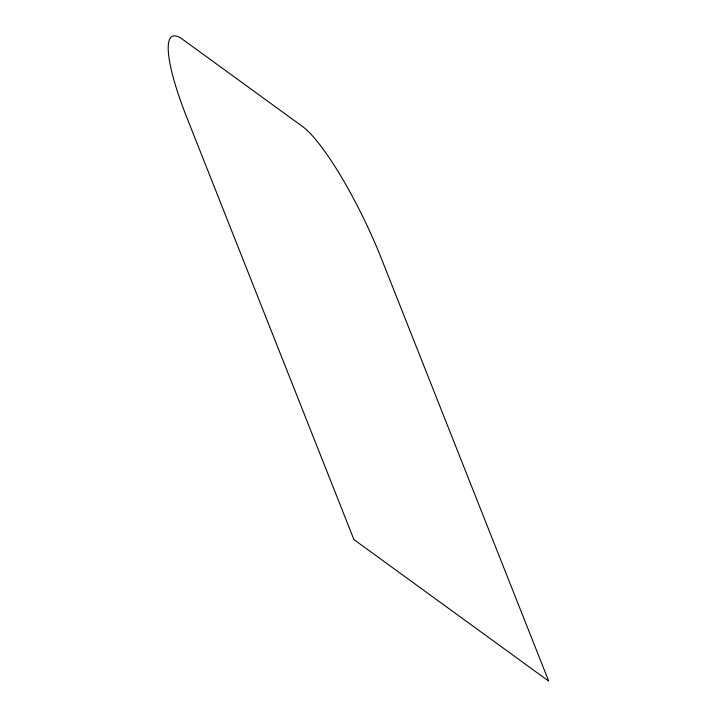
<?xml version="1.0" encoding="UTF-8"?>
<svg xmlns="http://www.w3.org/2000/svg" width="717" height="717" viewBox="0 0 717 717"><rect width="100%" height="100%" fill="white"/><g stroke="black" fill="none" stroke-linecap="round" stroke-linejoin="round"><path stroke-width="1.08" d="M302.404 126.416L182.539 39.301A120.304 23.401 64.4 0 0 186.85 117.579L353.929 539.587L548.72 681.15L381.632 259.142A120.304 23.401 64.4 0 0 302.404 126.416"/></g></svg>
